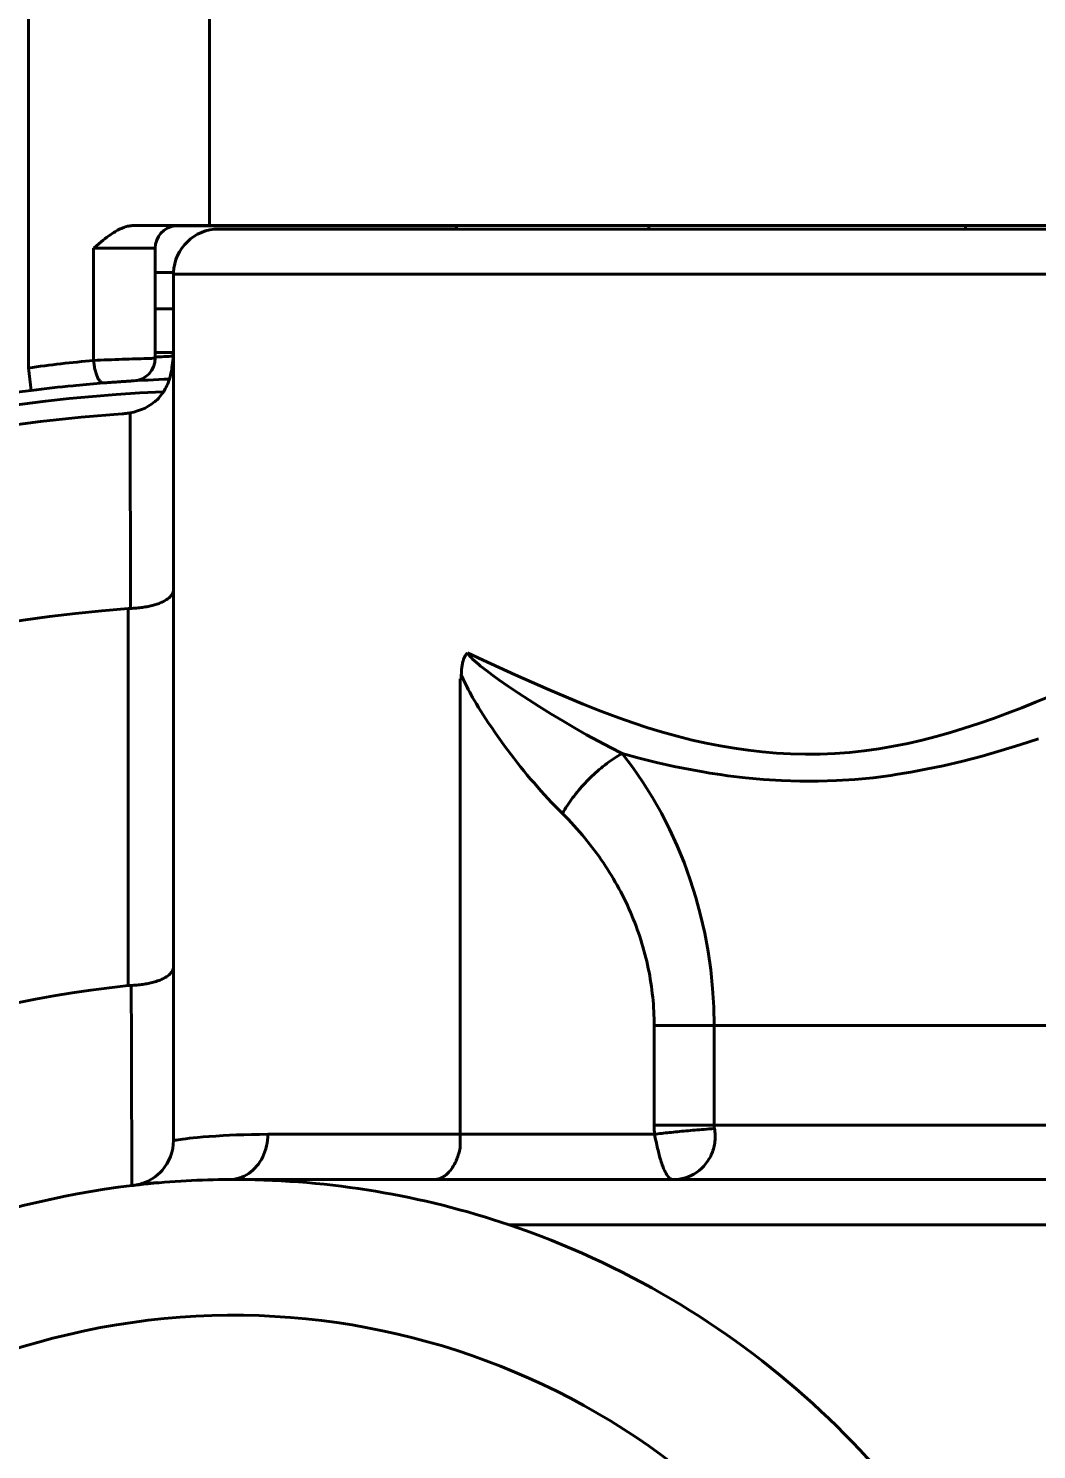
# Model space of a CAD drawing. Header units: millimetres. Extents: x 15 to 415, y 5 to 292.
# Drawn here: x 113.93 to 119.5, y 239.52 to 247.37 of the extents above; entities that cross this region are included whole.
import ezdxf

# ---------------------------------------------------------------- set-up
doc = ezdxf.new("R2010")
doc.units = ezdxf.units.MM
doc.layers.add('Annotations', color=7, linetype='Continuous')
doc.layers.add('Geometries', color=7, linetype='Continuous')
doc.styles.add('Shapr2', font='txt', dxfattribs={"height": 3.3495})
doc.dimstyles.new('ISO-25', dxfattribs={"dimtxt": 2.5, "dimasz": 2.5, "dimexe": 1.25, "dimexo": 0.625, "dimtad": 1, "dimtxsty": 'Standard', "dimcen": 2.5, "dimadec": 0, "dimazin": 0, "dimtfac": 1, "dimtmove": 0, "dimatfit": 3, "dimfxl": 1, "dimarcsym": 0})

# ---------------------------------------------------------------- blocks, each defined once
blk = doc.blocks.new('*D2')
at = {"layer": 'Annotations', "color": 0, "linetype": 'Continuous', "lineweight": 15}
for p, q in [((114.559, 253.3843), (151.4321, 253.3843)), ((150.1821, 250.8843), (150.1821, 204.8613)), ((114.9931, 202.3613), (151.4321, 202.3613))]:
    blk.add_line(p, q, dxfattribs=at)
at = {"layer": 'Annotations', "color": 0}
for points in [[(150.5987, 250.8843), (149.7654, 250.8843), (150.1821, 253.3843)], [(149.7654, 204.8613), (150.5987, 204.8613), (150.1821, 202.3613)]]:
    blk.add_solid(points, dxfattribs=at)
at = {"layer": 'Defpoints', "color": 0}
for p in [(113.934, 253.3843), (114.3681, 202.3613), (150.1821, 202.3613)]:
    blk.add_point(p, dxfattribs=at)
at = {"layer": 'Annotations', "color": 0, "lineweight": 15, "insert": (147.4883, 221.87), "char_height": 3.3495, "attachment_point": 5, "rotation": 90, "style": 'Shapr2'}
blk.add_mtext('\\A1;102,05', dxfattribs=at)

msp = doc.modelspace()

# ---------------------------------------------------------------- linework, layer by layer
at = {"layer": 'Geometries', "linetype": 'Continuous', "lineweight": 40}
for p, q in [((113.934, 252.8843), (113.934, 245.4984)), ((114.934, 252.8843), (114.934, 246.2845)), ((114.5142, 246.2845), (114.759, 246.2845)), ((116.2976, 246.2837), (114.7446, 246.2837)), ((114.7446, 246.2837), (116.2976, 246.2837)), ((114.759, 246.2845), (114.934, 246.2845)), ((116.2976, 246.2845), (114.934, 246.2845)), ((116.2976, 246.2655), (114.9851, 246.2655)), ((116.2976, 246.2845), (116.2976, 246.2837)), ((117.3601, 246.2845), (116.2976, 246.2845)), ((116.2976, 246.2837), (116.2976, 246.2655)), ((117.3601, 246.2655), (116.2976, 246.2655)), ((117.3601, 246.2837), (117.3601, 246.2845)), ((119.1101, 246.2845), (117.3601, 246.2845)), ((117.3601, 246.2655), (117.3601, 246.2837)), ((119.1101, 246.2655), (117.3601, 246.2655)), ((119.1101, 246.2655), (119.1101, 246.2845)), ((120.1726, 246.2845), (119.1101, 246.2845)), ((120.1726, 246.2655), (119.1101, 246.2655)), ((114.294, 246.1595), (114.294, 245.5398)), ((114.294, 246.1595), (114.634, 246.1595)), ((114.634, 246.0249), (114.634, 246.1595)), ((114.634, 245.8249), (114.634, 246.0249)), ((114.634, 246.0249), (114.7353, 246.0249)), ((114.7351, 246.0155), (114.7351, 245.8249)), ((114.7351, 246.0155), (121.7351, 246.0155)), ((114.634, 245.5837), (114.634, 245.8249)), ((114.7351, 245.8249), (114.634, 245.8249)), ((114.7351, 245.8249), (114.7351, 245.6009)), ((114.634, 245.5586), (114.634, 245.5837)), ((114.634, 245.5837), (114.7348, 245.5837)), ((114.634, 245.5518), (114.634, 245.5586)), ((114.7351, 245.6009), (114.7351, 245.0154)), ((113.934, 245.4984), (113.9495, 245.3744)), ((114.4153, 245.4202), (114.4165, 245.4203)), ((114.4165, 245.4203), (114.4167, 245.4203)), ((114.6799, 245.3664), (114.6779, 245.3632)), ((114.4963, 245.2503), (114.4964, 245.2474)), ((114.4964, 245.2474), (114.4979, 244.1703)), ((114.7351, 245.0154), (114.7351, 244.9654)), ((114.7351, 244.9654), (114.7351, 244.2732)), ((114.7351, 244.2732), (114.7351, 242.1905)), ((114.4851, 244.1694), (114.4851, 242.0865)), ((114.4979, 244.17), (114.4979, 244.1703)), ((116.3249, 243.7785), (116.3178, 243.7814)), ((116.3178, 241.2655), (116.3178, 243.7814)), ((116.3249, 243.7785), (116.3249, 243.8031)), ((114.7351, 242.1905), (114.7351, 241.2315)), ((117.3899, 241.8655), (117.3899, 241.3155)), ((117.3899, 241.8655), (117.5439, 241.8655)), ((117.5439, 241.8655), (117.7209, 241.8655)), ((122.2678, 241.8655), (117.7209, 241.8655)), ((117.7209, 241.3155), (117.7209, 241.8655)), ((117.3899, 241.3155), (117.5439, 241.3155)), ((117.5439, 241.3155), (117.7209, 241.3155)), ((122.2678, 241.3155), (117.7209, 241.3155)), ((116.3178, 241.2655), (115.2564, 241.2655)), ((117.3917, 241.2655), (116.3178, 241.2655)), ((116.3178, 241.1899), (116.3178, 241.2655)), ((114.5241, 240.9846), (114.5241, 240.9846)), ((114.5661, 240.989), (114.5661, 240.9901)), ((116.1729, 241.0155), (115.0913, 241.0155)), ((117.4937, 241.0155), (116.1729, 241.0155)), ((117.493, 241.0155), (117.4937, 241.0155)), ((117.4937, 241.0155), (117.4944, 241.0155)), ((121.0678, 241.0155), (117.4937, 241.0155)), ((117.4953, 241.0155), (117.4944, 241.0155)), ((117.4977, 241.0155), (117.4953, 241.0155)), ((116.5887, 240.7655), (121.0678, 240.7655))]:
    msp.add_line(p, q, dxfattribs=at)
at = {"layer": 'Geometries', "linetype": 'Continuous', "lineweight": 40, "flags": 128}
for points in [[(114.4999, 246.2837), (114.4949, 246.2831), (114.4885, 246.282), (114.4819, 246.2806), (114.4753, 246.2789), (114.4687, 246.2769), (114.4622, 246.2747), (114.455, 246.272), (114.4478, 246.2691), (114.4407, 246.2658), (114.4337, 246.2624), (114.4267, 246.2588), (114.4197, 246.2549), (114.4128, 246.2509), (114.406, 246.2467), (114.3965, 246.2405), (114.3871, 246.2341), (114.3777, 246.2275), (114.3673, 246.2197), (114.3569, 246.2117), (114.3467, 246.2035), (114.3364, 246.1952), (114.3228, 246.1838), (114.3092, 246.1723), (114.2955, 246.1607), (114.294, 246.1595)], [(114.5142, 246.2845), (114.5078, 246.2843), (114.5014, 246.2839), (114.4999, 246.2837)], [(114.634, 245.5518), (114.6332, 245.5518), (114.6308, 245.5517), (114.6267, 245.5516), (114.6211, 245.5514), (114.6139, 245.5512), (114.6051, 245.5509), (114.595, 245.5506), (114.5834, 245.5502), (114.5706, 245.5498), (114.5566, 245.5493), (114.5414, 245.5488), (114.5252, 245.5483), (114.5081, 245.5477), (114.4902, 245.5471), (114.4716, 245.5465), (114.4524, 245.5458), (114.4327, 245.5451), (114.4128, 245.5443), (114.3927, 245.5436), (114.3726, 245.5428), (114.3525, 245.5421), (114.3327, 245.5413), (114.3131, 245.5405), (114.294, 245.5398)], [(114.294, 245.5398), (114.2946, 245.5328), (114.2953, 245.5258), (114.2962, 245.5189), (114.2971, 245.512), (114.2983, 245.5053), (114.2995, 245.4987), (114.3008, 245.4923), (114.3023, 245.486), (114.3038, 245.4799), (114.3055, 245.4738), (114.3073, 245.468), (114.3092, 245.4623), (114.3112, 245.457), (114.3133, 245.4519), (114.3154, 245.4471), (114.3177, 245.4425), (114.32, 245.4383), (114.3224, 245.4345), (114.3248, 245.4309), (114.3273, 245.4277), (114.3298, 245.4248), (114.3323, 245.4223), (114.3349, 245.4202), (114.3373, 245.4185), (114.3396, 245.4172), (114.342, 245.4162), (114.3443, 245.4155), (114.3467, 245.4152), (114.349, 245.4152)], [(114.7338, 245.5629), (114.7336, 245.5603), (114.7328, 245.5502), (114.7316, 245.5374), (114.7302, 245.5247), (114.7286, 245.5121), (114.7268, 245.4995)], [(114.7348, 245.5837), (114.7347, 245.5806), (114.7343, 245.5704), (114.7338, 245.5629)], [(114.7351, 245.6009), (114.735, 245.5908), (114.7348, 245.5837)], [(114.7267, 245.4995), (114.7254, 245.491), (114.7237, 245.4811), (114.7214, 245.4697), (114.7184, 245.457), (114.7145, 245.4429), (114.7127, 245.4371)], [(114.1807, 245.4002), (114.1962, 245.4017), (114.2158, 245.4035), (114.2353, 245.4054), (114.2547, 245.4072), (114.2741, 245.4089), (114.293, 245.4105), (114.3118, 245.4121), (114.3304, 245.4137), (114.349, 245.4152)], [(114.349, 245.4152), (114.3546, 245.4156), (114.3603, 245.4161), (114.3661, 245.4165), (114.372, 245.417), (114.3779, 245.4174), (114.3838, 245.4179), (114.3897, 245.4183), (114.3957, 245.4188), (114.4017, 245.4192), (114.4076, 245.4197), (114.4135, 245.4201), (114.4153, 245.4202)], [(114.4167, 245.4203), (114.4194, 245.4205), (114.4252, 245.421), (114.4309, 245.4214), (114.4365, 245.4218), (114.4421, 245.4221), (114.4475, 245.4225), (114.4528, 245.4229), (114.458, 245.4232), (114.463, 245.4236), (114.4679, 245.4239), (114.4725, 245.4242), (114.477, 245.4245), (114.4789, 245.4246)], [(114.4789, 245.4246), (114.4813, 245.4248), (114.4853, 245.4251), (114.4892, 245.4253), (114.4928, 245.4255), (114.4962, 245.4258), (114.4993, 245.426), (114.5023, 245.4261), (114.5049, 245.4263), (114.5073, 245.4265), (114.5095, 245.4266), (114.5114, 245.4267), (114.513, 245.4268), (114.5143, 245.4269), (114.5153, 245.427), (114.5161, 245.427), (114.5166, 245.427), (114.5167, 245.427)], [(114.7127, 245.4371), (114.7095, 245.4275), (114.7032, 245.4111), (114.699, 245.4014), (114.6946, 245.3922), (114.6901, 245.3836), (114.6856, 245.3756), (114.681, 245.368), (114.6799, 245.3664)], [(114.6779, 245.3632), (114.6763, 245.361), (114.6691, 245.3509), (114.6621, 245.342), (114.6553, 245.3341), (114.6517, 245.3302), (114.648, 245.3264), (114.6442, 245.3227), (114.6404, 245.3191), (114.6366, 245.3156), (114.6327, 245.3122), (114.6233, 245.3047), (114.6137, 245.2977), (114.5962, 245.2865), (114.5784, 245.2769), (114.5578, 245.2678), (114.5372, 245.2605), (114.5167, 245.2547), (114.4963, 245.2503)], [(114.451, 245.2444), (114.4586, 245.245), (114.4661, 245.2458), (114.4737, 245.2467), (114.4813, 245.2478), (114.4888, 245.249), (114.4963, 245.2503)], [(114.7351, 244.2732), (114.7348, 244.2675), (114.7336, 244.2618), (114.7317, 244.2561), (114.729, 244.2505), (114.7255, 244.2449), (114.7213, 244.2394), (114.7164, 244.234), (114.7107, 244.2287), (114.7043, 244.2235), (114.6972, 244.2185), (114.6894, 244.2136), (114.6809, 244.2089), (114.6717, 244.2044), (114.6619, 244.2002)], [(114.4979, 244.17), (114.4915, 244.1698), (114.4851, 244.1694)], [(114.6619, 244.2001), (114.6561, 244.1978), (114.6501, 244.1956), (114.6439, 244.1935), (114.6375, 244.1915), (114.6309, 244.1895), (114.624, 244.1876), (114.6169, 244.1857), (114.6096, 244.1839), (114.6021, 244.1823), (114.5946, 244.1807), (114.5871, 244.1792), (114.5795, 244.1779), (114.5718, 244.1766), (114.564, 244.1754), (114.5561, 244.1744), (114.5478, 244.1734), (114.5394, 244.1725), (114.531, 244.1717), (114.5225, 244.1711), (114.514, 244.1706), (114.5059, 244.1702), (114.4979, 244.17)], [(116.3594, 243.9247), (116.3566, 243.9218), (116.3539, 243.9187), (116.3515, 243.9154), (116.3491, 243.912), (116.3469, 243.9084), (116.3448, 243.9047), (116.3429, 243.9009), (116.3411, 243.897), (116.3394, 243.893), (116.3377, 243.8888), (116.3362, 243.8844), (116.3347, 243.8797), (116.3333, 243.8749), (116.332, 243.8699), (116.3308, 243.8646), (116.3297, 243.8591), (116.3287, 243.8534), (116.3278, 243.8474), (116.327, 243.8411), (116.3262, 243.8338), (116.3257, 243.8263), (116.3252, 243.8187), (116.325, 243.8109), (116.3249, 243.8031)], [(119.5924, 243.6912), (119.4963, 243.6515), (119.4196, 243.6209), (119.3419, 243.5911), (119.2632, 243.5622), (119.1835, 243.5346), (119.1029, 243.5082), (119.0258, 243.4847), (118.948, 243.4628), (118.8695, 243.4427), (118.7905, 243.4244), (118.7109, 243.4083), (118.6309, 243.3944), (118.5504, 243.3829), (118.4695, 243.3741), (118.3883, 243.3681), (118.3068, 243.3648), (118.2252, 243.3644), (118.1435, 243.3665), (118.0651, 243.3711), (117.9868, 243.3778), (117.9088, 243.3868), (117.831, 243.3979), (117.7537, 243.411), (117.6769, 243.426), (117.6006, 243.4429), (117.5176, 243.4636), (117.4355, 243.4863), (117.3544, 243.5109), (117.2743, 243.5372), (117.1953, 243.5651), (117.0962, 243.6023), (116.9985, 243.641), (116.9022, 243.6807), (116.8072, 243.7213), (116.7135, 243.7623), (116.6229, 243.8029), (116.5337, 243.8437), (116.4458, 243.8843), (116.3594, 243.9247)], [(117.2133, 243.3691), (117.1479, 243.4021), (117.0822, 243.4366), (117.0163, 243.4726), (116.9504, 243.5099), (116.8846, 243.5484), (116.8191, 243.588), (116.7539, 243.6286), (116.6973, 243.6648), (116.6412, 243.7015), (116.5861, 243.7386), (116.5324, 243.776), (116.4977, 243.8011), (116.4639, 243.8263), (116.4311, 243.8519), (116.4193, 243.8615), (116.408, 243.871), (116.3973, 243.8805), (116.3874, 243.8898), (116.3785, 243.8989), (116.3708, 243.9078), (116.3644, 243.9164), (116.3594, 243.9247)], [(116.3249, 243.8031), (116.33, 243.7913), (116.3352, 243.7797), (116.3406, 243.7681), (116.3461, 243.7567), (116.3517, 243.7454), (116.3573, 243.7341), (116.363, 243.723), (116.371, 243.7079), (116.3791, 243.693), (116.3874, 243.6782), (116.3958, 243.6635), (116.4079, 243.6428), (116.4203, 243.6223), (116.4329, 243.602), (116.4457, 243.5818), (116.4587, 243.5618), (116.4755, 243.5365), (116.4925, 243.5114), (116.5097, 243.4865), (116.527, 243.4618), (116.5445, 243.4373), (116.5621, 243.413), (116.5799, 243.389), (116.5978, 243.3651), (116.6159, 243.3415), (116.6341, 243.3181), (116.6524, 243.295), (116.671, 243.272), (116.6893, 243.2497), (116.7077, 243.2276), (116.7264, 243.2058), (116.7451, 243.1841), (116.7644, 243.1623), (116.7838, 243.1407), (116.8034, 243.1194), (116.8232, 243.0983), (116.843, 243.0775), (116.8631, 243.0569), (116.8832, 243.0366)], [(118.8066, 243.2654), (118.891, 243.2812), (118.9868, 243.3014), (119.0947, 243.3269), (119.2012, 243.3548), (119.3064, 243.3846), (119.4101, 243.4161), (119.5122, 243.4489)], [(116.8832, 243.0366), (116.8895, 243.0476), (116.896, 243.0586), (116.9027, 243.0695), (116.9097, 243.0804), (116.9169, 243.0913), (116.9242, 243.1019), (116.9317, 243.1125), (116.9394, 243.123), (116.9473, 243.1335), (116.9555, 243.1441), (116.9639, 243.1546), (116.9725, 243.165), (116.9813, 243.1753), (116.9903, 243.1856), (116.9992, 243.1955), (117.0083, 243.2053), (117.0176, 243.215), (117.0269, 243.2246), (117.0366, 243.2342), (117.0464, 243.2437), (117.0563, 243.253), (117.0664, 243.2622), (117.0765, 243.2712), (117.0866, 243.2798), (117.0967, 243.2883), (117.107, 243.2967), (117.1173, 243.3048), (117.1278, 243.3129), (117.1385, 243.3208), (117.1491, 243.3284), (117.1599, 243.3359), (117.1707, 243.3431), (117.1813, 243.35), (117.1919, 243.3566), (117.2026, 243.363), (117.2133, 243.3691)], [(117.2133, 243.3691), (117.3077, 243.3433), (117.4036, 243.3193), (117.5007, 243.2974), (117.5989, 243.2778), (117.6692, 243.2652)], [(117.7209, 241.8655), (117.7188, 241.9684), (117.7125, 242.0711), (117.7021, 242.1733), (117.6877, 242.2749), (117.6692, 242.3756), (117.6466, 242.4753), (117.6201, 242.5737), (117.5896, 242.6706), (117.5552, 242.7659), (117.517, 242.8592), (117.4751, 242.9505), (117.4296, 243.0395), (117.3805, 243.126), (117.3281, 243.2099), (117.2723, 243.291), (117.2133, 243.3691)], [(117.6692, 243.2652), (117.698, 243.2605), (117.7537, 243.252)], [(118.7253, 243.252), (118.7943, 243.2632), (118.8066, 243.2654)], [(117.7537, 243.252), (117.7961, 243.246), (117.8949, 243.2342), (117.9941, 243.2251), (118.0936, 243.2188), (118.1951, 243.2155), (118.2965, 243.2155), (118.3977, 243.2187), (118.4986, 243.2252), (118.5989, 243.2351), (118.6969, 243.2478), (118.7253, 243.252)], [(116.8832, 243.0366), (116.8997, 243.0202), (116.916, 243.0035), (116.932, 242.9866), (116.9479, 242.9695), (116.9635, 242.9521), (116.9789, 242.9346), (116.9941, 242.9169), (117.0091, 242.8989), (117.0223, 242.8827), (117.0354, 242.8662), (117.0483, 242.8496), (117.0609, 242.8329), (117.0734, 242.816), (117.0856, 242.799), (117.0976, 242.7818), (117.1095, 242.7646), (117.121, 242.7472), (117.1324, 242.7296), (117.1436, 242.712), (117.1545, 242.6942), (117.165, 242.6766), (117.1753, 242.6588), (117.1854, 242.641), (117.1952, 242.6231), (117.2051, 242.6047), (117.2146, 242.5862), (117.224, 242.5676), (117.2331, 242.5488), (117.2419, 242.53), (117.2505, 242.5111), (117.2589, 242.4921), (117.267, 242.4731), (117.2748, 242.454), (117.2824, 242.4348), (117.2898, 242.4155), (117.2968, 242.3962), (117.3035, 242.3772), (117.31, 242.3581), (117.3162, 242.3389), (117.3222, 242.3197), (117.328, 242.3), (117.3336, 242.2803), (117.3389, 242.2606), (117.3439, 242.2408), (117.3487, 242.221), (117.3532, 242.2012), (117.3574, 242.1814), (117.3614, 242.1615), (117.3651, 242.1417), (117.3686, 242.1218), (117.3718, 242.102), (117.3747, 242.0821), (117.3773, 242.0626), (117.3797, 242.0431), (117.3818, 242.0236), (117.3837, 242.0041), (117.3854, 241.9842), (117.3867, 241.9643), (117.3879, 241.9445), (117.3888, 241.9247), (117.3894, 241.9049), (117.3898, 241.8852), (117.3899, 241.8655)], [(114.7351, 242.1905), (114.7348, 242.1848), (114.7336, 242.1791), (114.7317, 242.1734), (114.729, 242.1678), (114.7255, 242.1622), (114.7213, 242.1567), (114.7164, 242.1513), (114.7107, 242.146), (114.7043, 242.1409), (114.6971, 242.1359), (114.6893, 242.131), (114.6808, 242.1263), (114.6717, 242.1218), (114.6619, 242.1175)], [(114.5022, 242.0876), (114.4965, 242.0873), (114.4908, 242.087), (114.4851, 242.0865)], [(114.6619, 242.1175), (114.6547, 242.1147), (114.6473, 242.1121), (114.6395, 242.1095), (114.6315, 242.1071), (114.6247, 242.1052), (114.6177, 242.1033), (114.6106, 242.1016), (114.6033, 242.0999), (114.5959, 242.0984), (114.5886, 242.0969), (114.5811, 242.0955), (114.5735, 242.0943), (114.5658, 242.0931), (114.558, 242.092), (114.5498, 242.091), (114.5416, 242.0901), (114.5333, 242.0893), (114.5249, 242.0887), (114.5165, 242.0882), (114.5094, 242.0878), (114.5022, 242.0876)], [(114.5022, 242.0876), (114.5031, 241.7782), (114.5042, 241.4687), (114.5051, 241.2255), (114.506, 240.9822)], [(117.3899, 241.3155), (117.39, 241.3015), (117.3905, 241.2875), (117.391, 241.2765), (117.3917, 241.2655)], [(117.7226, 241.2967), (117.7218, 241.302), (117.7212, 241.3072), (117.7209, 241.3114), (117.7209, 241.3155)], [(115.2564, 241.2655), (115.21, 241.2651), (115.1656, 241.2643), (115.1232, 241.2631), (115.083, 241.2617), (115.0448, 241.2601), (115.0087, 241.2582), (114.969, 241.2558), (114.9322, 241.2532), (114.8986, 241.2506), (114.868, 241.2478), (114.8445, 241.2455), (114.8232, 241.2433), (114.8042, 241.2411), (114.7875, 241.2391), (114.7731, 241.2372), (114.761, 241.2355), (114.7497, 241.2338), (114.7416, 241.2326), (114.7368, 241.2318), (114.7351, 241.2315)], [(115.2564, 241.2655), (115.256, 241.2492), (115.2546, 241.2329), (115.2524, 241.2168), (115.2492, 241.201), (115.2452, 241.1853), (115.2404, 241.1701), (115.2346, 241.1552), (115.2281, 241.1408), (115.2208, 241.1269), (115.2127, 241.1136), (115.204, 241.101), (115.1945, 241.0891), (115.1844, 241.0779), (115.1737, 241.0675), (115.1624, 241.058), (115.1507, 241.0493), (115.1384, 241.0416), (115.1258, 241.0348), (115.1128, 241.029), (115.0996, 241.0242), (115.0861, 241.0205), (115.0724, 241.0178), (115.0586, 241.0161), (115.0447, 241.0155)], [(117.3917, 241.2655), (117.4013, 241.2667), (117.4111, 241.2679), (117.4212, 241.2691), (117.4314, 241.2703), (117.4418, 241.2715), (117.4522, 241.2726), (117.4628, 241.2738), (117.4736, 241.275), (117.4845, 241.2761), (117.4958, 241.2773), (117.5072, 241.2784), (117.5187, 241.2796), (117.5304, 241.2807), (117.5422, 241.2819), (117.5542, 241.283), (117.5662, 241.2841), (117.5783, 241.2852), (117.5906, 241.2863), (117.6029, 241.2874), (117.6153, 241.2884), (117.6277, 241.2895), (117.6403, 241.2905), (117.6528, 241.2915), (117.6667, 241.2926), (117.6807, 241.2937), (117.6946, 241.2947), (117.7086, 241.2957), (117.7226, 241.2967)], [(117.3917, 241.2655), (117.3938, 241.2555), (117.3959, 241.2456), (117.3981, 241.2357), (117.4003, 241.2258), (117.4024, 241.216), (117.4046, 241.2063), (117.4068, 241.1968), (117.409, 241.1873), (117.4112, 241.178), (117.4135, 241.1688), (117.4156, 241.1604), (117.4178, 241.1521), (117.4199, 241.1441), (117.4221, 241.1362), (117.4243, 241.1285), (117.4266, 241.121), (117.4292, 241.1125), (117.4319, 241.1042), (117.4347, 241.0963), (117.4375, 241.0887)], [(117.6758, 241.1034), (117.6817, 241.111), (117.6872, 241.119), (117.6925, 241.1272), (117.6974, 241.1357), (117.702, 241.1445), (117.7056, 241.152), (117.7089, 241.1596), (117.712, 241.1674), (117.7148, 241.1753), (117.7173, 241.1834), (117.7195, 241.1916), (117.7215, 241.1999), (117.7231, 241.2084), (117.7245, 241.2169), (117.7256, 241.2256), (117.7263, 241.2343), (117.7268, 241.2431), (117.7269, 241.2519), (117.7267, 241.2608), (117.7262, 241.2698), (117.7253, 241.2787), (117.7242, 241.2877), (117.7226, 241.2967)], [(116.2804, 241.0887), (116.2839, 241.0947), (116.2873, 241.1008), (116.2906, 241.1072), (116.2937, 241.1137), (116.2967, 241.1204), (116.2996, 241.1274), (116.3024, 241.1346), (116.3051, 241.142), (116.3076, 241.1495), (116.3099, 241.1571), (116.3121, 241.1651), (116.3142, 241.1732), (116.3161, 241.1815), (116.3178, 241.1899)], [(116.1729, 241.0155), (116.1785, 241.0157), (116.1841, 241.0162), (116.1896, 241.017), (116.1952, 241.0182), (116.2007, 241.0197), (116.2061, 241.0215), (116.2112, 241.0236), (116.2163, 241.0259), (116.2213, 241.0285), (116.2263, 241.0314), (116.2312, 241.0345), (116.2363, 241.0382), (116.2413, 241.0422), (116.2462, 241.0464), (116.251, 241.051), (116.2557, 241.0558), (116.2604, 241.061), (116.2646, 241.066), (116.2687, 241.0714), (116.2727, 241.0769), (116.2766, 241.0827), (116.2804, 241.0887)], [(117.4375, 241.0887), (117.4419, 241.0773), (117.4465, 241.0669), (117.4511, 241.0573), (117.4557, 241.0486), (117.4604, 241.0409), (117.4651, 241.0342), (117.4698, 241.0285), (117.4746, 241.0238), (117.4793, 241.0202), (117.4841, 241.0176), (117.4889, 241.016), (117.493, 241.0155)], [(117.4977, 241.0155), (117.5108, 241.0161), (117.5277, 241.018), (117.5445, 241.0211), (117.5612, 241.0255), (117.5775, 241.0311), (117.5934, 241.0379), (117.6088, 241.046), (117.6237, 241.0552), (117.6379, 241.0656), (117.6514, 241.0772), (117.664, 241.0897), (117.6758, 241.1034)], [(114.524, 240.9845), (114.524, 240.9845), (114.5241, 240.9845), (114.5241, 240.9845), (114.5241, 240.9846)], [(114.5241, 240.9846), (114.5241, 240.9845), (114.524, 240.9845), (114.524, 240.9845)], [(114.5661, 240.995), (114.5648, 240.9945), (114.5524, 240.9907), (114.5399, 240.9875), (114.5271, 240.985), (114.5241, 240.9845)], [(114.5241, 240.9846), (114.5241, 240.9846), (114.5242, 240.9846), (114.5242, 240.9846), (114.5243, 240.9846), (114.5243, 240.9846), (114.5244, 240.9846), (114.5244, 240.9846), (114.5244, 240.9846), (114.5245, 240.9846), (114.5245, 240.9846), (114.5245, 240.9846), (114.5246, 240.9846), (114.5246, 240.9846), (114.5246, 240.9846), (114.5247, 240.9846), (114.5247, 240.9846), (114.5248, 240.9847), (114.5249, 240.9847), (114.5249, 240.9847), (114.525, 240.9847), (114.5251, 240.9847), (114.5252, 240.9847), (114.5254, 240.9847), (114.5255, 240.9848), (114.5256, 240.9848), (114.5257, 240.9848), (114.5258, 240.9848), (114.5259, 240.9848), (114.526, 240.9848), (114.5261, 240.9849), (114.5262, 240.9849), (114.5264, 240.9849), (114.5265, 240.9849), (114.5266, 240.9849), (114.5267, 240.985), (114.5269, 240.985), (114.527, 240.985), (114.5272, 240.985), (114.5273, 240.985), (114.5275, 240.9851), (114.5277, 240.9851), (114.5278, 240.9851), (114.528, 240.9851), (114.5281, 240.9852), (114.5282, 240.9852), (114.5284, 240.9852), (114.5286, 240.9852), (114.5288, 240.9853), (114.529, 240.9853), (114.5292, 240.9853), (114.5295, 240.9854), (114.5299, 240.9854), (114.5302, 240.9855), (114.5305, 240.9855), (114.5309, 240.9856), (114.5312, 240.9856), (114.5318, 240.9857), (114.5325, 240.9858), (114.5329, 240.9858), (114.5333, 240.9859), (114.5337, 240.986), (114.5341, 240.986), (114.5344, 240.9861), (114.5348, 240.9861), (114.5353, 240.9862), (114.5358, 240.9862), (114.5363, 240.9863), (114.5368, 240.9864), (114.5375, 240.9865), (114.5382, 240.9866), (114.5389, 240.9867), (114.5396, 240.9868), (114.5404, 240.9869), (114.5413, 240.987), (114.542, 240.9871), (114.5428, 240.9872), (114.5435, 240.9873), (114.5443, 240.9874), (114.5448, 240.9875), (114.5454, 240.9875), (114.546, 240.9876), (114.5465, 240.9877), (114.5469, 240.9877), (114.5473, 240.9878), (114.5477, 240.9878), (114.5482, 240.9879), (114.5487, 240.988), (114.5492, 240.988), (114.5497, 240.9881), (114.5503, 240.9882), (114.5509, 240.9882), (114.5518, 240.9884), (114.5526, 240.9885), (114.5534, 240.9886), (114.5542, 240.9887), (114.555, 240.9888), (114.5558, 240.9889), (114.5569, 240.989), (114.558, 240.9891), (114.5591, 240.9893), (114.5603, 240.9894), (114.5612, 240.9895), (114.5622, 240.9896), (114.5631, 240.9898), (114.564, 240.9899), (114.5649, 240.99), (114.5655, 240.9901), (114.5661, 240.9901)], [(114.5661, 240.9901), (114.5662, 240.9901), (114.567, 240.9902), (114.5677, 240.9903), (114.5686, 240.9904), (114.5695, 240.9905), (114.5704, 240.9906), (114.5713, 240.9907), (114.5723, 240.9908), (114.5732, 240.9909), (114.5741, 240.991), (114.5751, 240.9912), (114.576, 240.9913), (114.5769, 240.9914), (114.5778, 240.9915), (114.5783, 240.9915), (114.5788, 240.9916), (114.5794, 240.9917), (114.58, 240.9917), (114.5807, 240.9918), (114.5814, 240.9919), (114.5822, 240.992), (114.5829, 240.9921), (114.5837, 240.9921), (114.5845, 240.9922), (114.5853, 240.9923), (114.5875, 240.9926), (114.5897, 240.9928), (114.5906, 240.9929), (114.5915, 240.993), (114.5924, 240.9931), (114.5932, 240.9932), (114.5939, 240.9933), (114.5946, 240.9933), (114.5952, 240.9934), (114.5957, 240.9934), (114.5961, 240.9935), (114.5965, 240.9935), (114.5969, 240.9936), (114.5974, 240.9936), (114.5981, 240.9937), (114.5989, 240.9938), (114.5997, 240.9939), (114.6005, 240.994), (114.6032, 240.9942), (114.6047, 240.9944), (114.6063, 240.9945), (114.608, 240.9947), (114.6094, 240.9949), (114.6109, 240.995), (114.6125, 240.9952), (114.6131, 240.9952), (114.6138, 240.9953), (114.6144, 240.9954), (114.6149, 240.9954), (114.6154, 240.9955), (114.6159, 240.9955), (114.6162, 240.9955), (114.6166, 240.9956), (114.6168, 240.9956), (114.6171, 240.9956), (114.6172, 240.9956), (114.6174, 240.9957), (114.6176, 240.9957), (114.6179, 240.9957), (114.6183, 240.9957), (114.6188, 240.9958), (114.6193, 240.9958), (114.62, 240.9959), (114.6207, 240.996), (114.6215, 240.9961), (114.6224, 240.9961), (114.6234, 240.9962), (114.6244, 240.9963), (114.6254, 240.9964), (114.6266, 240.9966), (114.6279, 240.9967), (114.6292, 240.9968), (114.6307, 240.9969), (114.6323, 240.9971), (114.634, 240.9972), (114.6358, 240.9974), (114.6377, 240.9976), (114.6397, 240.9978), (114.6417, 240.998), (114.6438, 240.9981), (114.646, 240.9983), (114.6482, 240.9985), (114.6506, 240.9987)], [(117.4953, 241.0155), (117.4948, 241.0155), (117.4946, 241.0155), (117.4945, 241.0155), (117.4945, 241.0155), (117.4945, 241.0155), (117.4944, 241.0155), (117.4944, 241.0155), (117.4944, 241.0155), (117.4944, 241.0155), (117.4944, 241.0155)]]:
    msp.add_lwpolyline(points, dxfattribs=at)
at = {"layer": 'Geometries', "linetype": 'Continuous', "lineweight": 40}
for centre, radius, start, end in [((114.759, 246.1595), 0.125, 96.62404, 180), ((114.9851, 246.0155), 0.25, 90, 177.83263), ((114.759, 246.1595), 0.125, 90, 96.62404), ((114.9851, 246.0155), 0.25, 177.83263, 180), ((114.964, 238.1192), 7.4507, 95.15862, 97.94548), ((114.509, 245.5518), 0.125, 273.51903, 0), ((115.0783, 236.2943), 9.275, 92.12907, 92.74569), ((115.0783, 236.2943), 9.15, 95.63006, 97.0869), ((115.0783, 236.2943), 9.15, 94.14704, 94.1479), ((115.0783, 236.2943), 9.15, 92.29085, 93.75643), ((115.0783, 236.2943), 9.15, 97.0869, 119.57339), ((115.0794, 236.2753), 9.1, 92.51611, 118.76602), ((115.0678, 236.2656), 9, 93.92991, 182.02333), ((115.0678, 236.2656), 7.9253, 94.21608, 226.08086), ((115.0678, 236.2656), 5.85, 95.71607, 223.07031), ((114.4851, 241.2315), 0.25, 318.34637, 0), ((114.4851, 241.2315), 0.25, 288.90376, 318.346), ((115.0678, 236.2656), 4.75, 96.5537, 96.79113), ((115.0678, 236.2656), 4.75, 96.06258, 96.5537), ((115.0678, 236.2656), 4.75, 90.27923, 96.06258), ((115.0678, 236.2656), 4.75, 89.71629, 90.27923), ((115.0678, 236.2656), 4.75, 71.32609, 89.71629), ((115.0678, 236.2656), 4.75, 96.79113, 213.13936), ((115.0678, 236.2656), 4.75, 24.04873, 71.32609), ((115.0678, 236.2656), 4, 22.71913, 339.38758)]:
    msp.add_arc(centre, radius, start, end, dxfattribs=at)

# ---------------------------------------------------------------- dimensions: what is measured, and where the dimension line sits
at = {"layer": 'Annotations', "linetype": 'Continuous', "lineweight": 15}
dim = msp.add_linear_dim(base=(150.1821, 202.3613), p1=(113.934, 253.3843), p2=(114.3681, 202.3613), angle=270, dimstyle='ISO-25', override={"dimscale": 1, "dimgap": 0.7, "dimdec": 2, "dimlfac": 2, "dimrnd": 0.01, "dimzin": 8, "dimdsep": 44, "dimtxsty": 'Shapr2', "dimse1": 0, "dimse2": 0, "dimadec": 2, "dimtol": 0, "dimlim": 0, "dimtp": 0, "dimtm": 0, "dimtfac": 0.6, "dimtdec": 8, "dimfrac": 2, "dimtolj": 1, "dimlwd": 15, "dimlwe": 15}, dxfattribs=at)
dim.commit()
dim.dimension.update_dxf_attribs({"geometry": '*D2', "text_midpoint": (150.1821, 221.87), "dimtype": 160})

doc.saveas('drawing.dxf')
